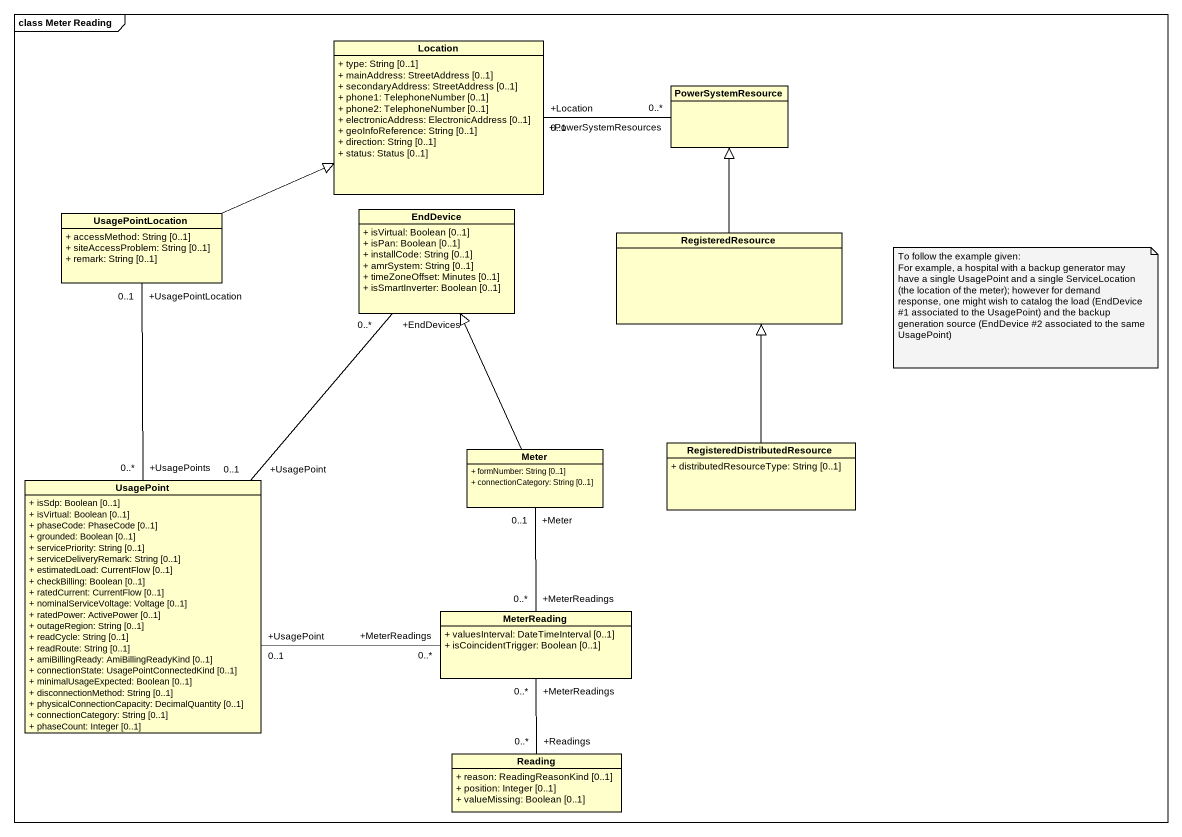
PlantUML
@startuml
mainframe class Meter Reading
hide circle
hide empty members
skinparam classAttributeIconSize 0
class Location {
  + type: String [0..1]
  + mainAddress: StreetAddress [0..1]
  + secondaryAddress: StreetAddress [0..1]
  + phone1: TelephoneNumber [0..1]
  + phone2: TelephoneNumber [0..1]
  + electronicAddress: ElectronicAddress [0..1]
  + geoInfoReference: String [0..1]
  + direction: String [0..1]
  + status: Status [0..1]
}
class PowerSystemResource
class UsagePointLocation {
  + accessMethod: String [0..1]
  + siteAccessProblem: String [0..1]
  + remark: String [0..1]
}
class EndDevice {
  + isVirtual: Boolean [0..1]
  + isPan: Boolean [0..1]
  + installCode: String [0..1]
  + amrSystem: String [0..1]
  + timeZoneOffset: Minutes [0..1]
  + isSmartInverter: Boolean [0..1]
}
class RegisteredResource
class Meter {
  + formNumber: String [0..1]
  + connectionCategory: String [0..1]
}
class "RegisteredDistributedResource" as RegisteredDistributedResourc {
  + distributedResourceType: String [0..1]
}
class UsagePoint {
  + isSdp: Boolean [0..1]
  + isVirtual: Boolean [0..1]
  + phaseCode: PhaseCode [0..1]
  + grounded: Boolean [0..1]
  + servicePriority: String [0..1]
  + serviceDeliveryRemark: String [0..1]
  + estimatedLoad: CurrentFlow [0..1]
  + checkBilling: Boolean [0..1]
  + ratedCurrent: CurrentFlow [0..1]
  + nominalServiceVoltage: Voltage [0..1]
  + ratedPower: ActivePower [0..1]
  + outageRegion: String [0..1]
  + readCycle: String [0..1]
  + readRoute: String [0..1]
  + amiBillingReady: AmiBillingReadyKind [0..1]
  + connectionState: UsagePointConnectedKind [0..1]
  + minimalUsageExpected: Boolean [0..1]
  + disconnectionMethod: String [0..1]
  + physicalConnectionCapacity: DecimalQuantity [0..1]
  + connectionCategory: String [0..1]
  + phaseCount: Integer [0..1]
}
class MeterReading {
  + valuesInterval: DateTimeInterval [0..1]
  + isCoincidentTrigger: Boolean [0..1]
}
class Reading {
  + reason: ReadingReasonKind [0..1]
  + position: Integer [0..1]
  + valueMissing: Boolean [0..1]
}
Location "+Location\n0..1" -right- "+PowerSystemResources\n0..*" PowerSystemResource
UsagePointLocation -right-|> Location
UsagePointLocation "+UsagePointLocation\n0..1" -- "+UsagePoints\n0..*" UsagePoint
RegisteredResource -up-|> PowerSystemResource
Meter -up-|> EndDevice
Meter "+Meter\n0..1" -- "+MeterReadings\n0..*" MeterReading
RegisteredDistributedResourc -up-|> RegisteredResource
UsagePoint "+UsagePoint\n0..1" -up- "+EndDevices\n0..*" EndDevice
MeterReading "+MeterReadings\n0..*" -left- "+UsagePoint\n0..1" UsagePoint
Reading "+Readings\n0..*" -up- "+MeterReadings\n0..*" MeterReading
note as N1
  To follow the example given:
  For example, a hospital with a backup generator may have a single UsagePoint and a single ServiceLocation (the location of the meter); however for demand response, one might wish to catalog the load (EndDevice #1 associated to the UsagePoint) and the backup generation source (EndDevice #2 associated to the same UsagePoint)
end note
@enduml
